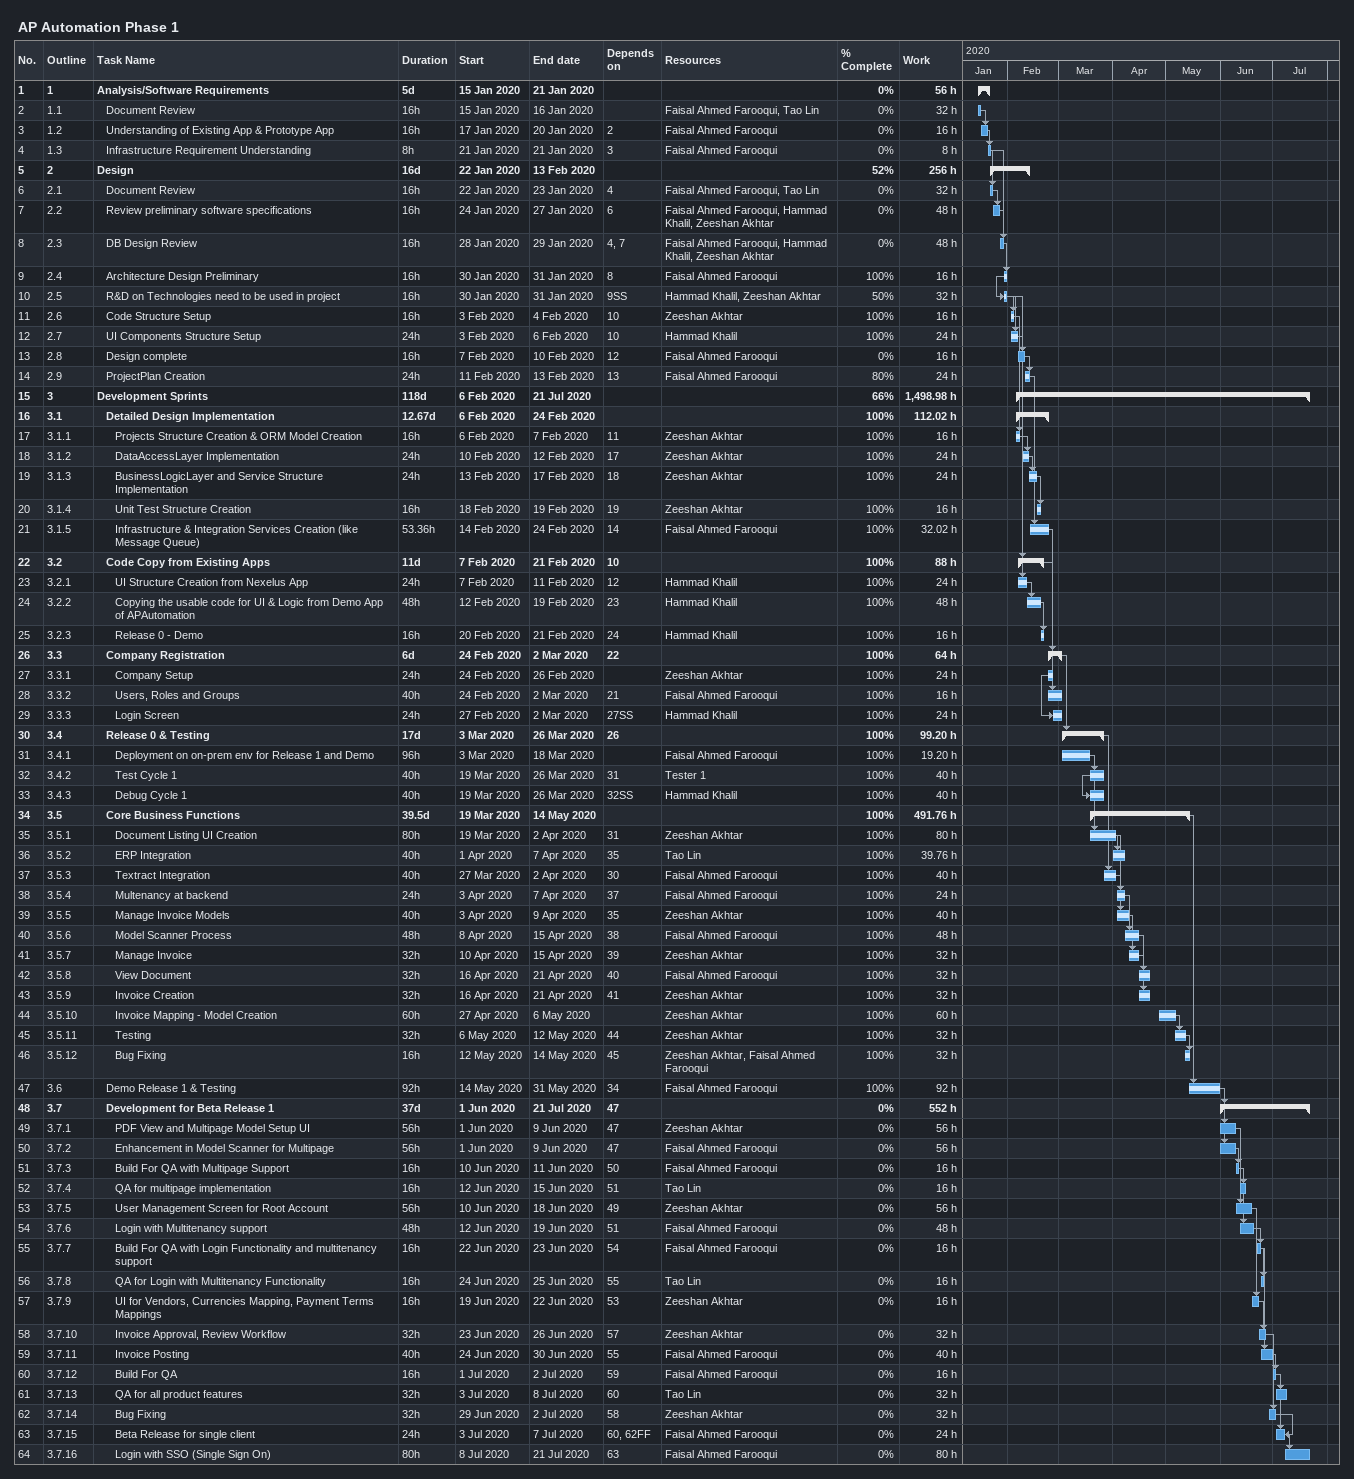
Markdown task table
AP Automation Phase 1

| ID | WBS | Task | Duration | Start | Finish | Predecessors | Resources | % complete | Work (h) |
|---|---|---|---|---|---|---|---|---|---|
| 1 | 1 | **Analysis/Software Requirements** | 5d | 2020-01-15 | 2020-01-21 |  |  | 0 | 56 |
| 2 | 1.1 | Document Review | 16h | 2020-01-15 | 2020-01-16 |  | Faisal Ahmed Farooqui, Tao Lin | 0 | 32 |
| 3 | 1.2 | Understanding of Existing App & Prototype App | 16h | 2020-01-17 | 2020-01-20 | 2 | Faisal Ahmed Farooqui | 0 | 16 |
| 4 | 1.3 | Infrastructure Requirement Understanding | 8h | 2020-01-21 | 2020-01-21 | 3 | Faisal Ahmed Farooqui | 0 | 8 |
| 5 | 2 | **Design** | 16d | 2020-01-22 | 2020-02-13 |  |  | 52 | 256 |
| 6 | 2.1 | Document Review | 16h | 2020-01-22 | 2020-01-23 | 4 | Faisal Ahmed Farooqui, Tao Lin | 0 | 32 |
| 7 | 2.2 | Review preliminary software specifications | 16h | 2020-01-24 | 2020-01-27 | 6 | Faisal Ahmed Farooqui, Hammad Khalil, Zeeshan Akhtar | 0 | 48 |
| 8 | 2.3 | DB Design Review | 16h | 2020-01-28 | 2020-01-29 | 4, 7 | Faisal Ahmed Farooqui, Hammad Khalil, Zeeshan Akhtar | 0 | 48 |
| 9 | 2.4 | Architecture Design Preliminary | 16h | 2020-01-30 | 2020-01-31 | 8 | Faisal Ahmed Farooqui | 100 | 16 |
| 10 | 2.5 | R&D on Technologies need to be used in project | 16h | 2020-01-30 | 2020-01-31 | 9SS | Hammad Khalil, Zeeshan Akhtar | 50 | 32 |
| 11 | 2.6 | Code Structure Setup | 16h | 2020-02-03 | 2020-02-04 | 10 | Zeeshan Akhtar | 100 | 16 |
| 12 | 2.7 | UI Components Structure Setup | 24h | 2020-02-03 | 2020-02-06 | 10 | Hammad Khalil | 100 | 24 |
| 13 | 2.8 | Design complete | 16h | 2020-02-07 | 2020-02-10 | 12 | Faisal Ahmed Farooqui | 0 | 16 |
| 14 | 2.9 | ProjectPlan Creation | 24h | 2020-02-11 | 2020-02-13 | 13 | Faisal Ahmed Farooqui | 80 | 24 |
| 15 | 3 | **Development Sprints** | 118d | 2020-02-06 | 2020-07-21 |  |  | 66 | 1498.98 |
| 16 | 3.1 | **Detailed Design Implementation** | 12.67d | 2020-02-06 | 2020-02-24 |  |  | 100 | 112.02 |
| 17 | 3.1.1 | Projects Structure Creation & ORM Model Creation | 16h | 2020-02-06 | 2020-02-07 | 11 | Zeeshan Akhtar | 100 | 16 |
| 18 | 3.1.2 | DataAccessLayer Implementation | 24h | 2020-02-10 | 2020-02-12 | 17 | Zeeshan Akhtar | 100 | 24 |
| 19 | 3.1.3 | BusinessLogicLayer and Service Structure Implementation | 24h | 2020-02-13 | 2020-02-17 | 18 | Zeeshan Akhtar | 100 | 24 |
| 20 | 3.1.4 | Unit Test Structure Creation | 16h | 2020-02-18 | 2020-02-19 | 19 | Zeeshan Akhtar | 100 | 16 |
| 21 | 3.1.5 | Infrastructure & Integration Services Creation (like Message Queue) | 53.36h | 2020-02-14 | 2020-02-24 | 14 | Faisal Ahmed Farooqui | 100 | 32.02 |
| 22 | 3.2 | **Code Copy from Existing Apps** | 11d | 2020-02-07 | 2020-02-21 | 10 |  | 100 | 88 |
| 23 | 3.2.1 | UI Structure Creation from Nexelus App | 24h | 2020-02-07 | 2020-02-11 | 12 | Hammad Khalil | 100 | 24 |
| 24 | 3.2.2 | Copying the usable code for UI & Logic from Demo App of APAutomation | 48h | 2020-02-12 | 2020-02-19 | 23 | Hammad Khalil | 100 | 48 |
| 25 | 3.2.3 | Release 0 - Demo | 16h | 2020-02-20 | 2020-02-21 | 24 | Hammad Khalil | 100 | 16 |
| 26 | 3.3 | **Company Registration** | 6d | 2020-02-24 | 2020-03-02 | 22 |  | 100 | 64 |
| 27 | 3.3.1 | Company Setup | 24h | 2020-02-24 | 2020-02-26 |  | Zeeshan Akhtar | 100 | 24 |
| 28 | 3.3.2 | Users, Roles and Groups | 40h | 2020-02-24 | 2020-03-02 | 21 | Faisal Ahmed Farooqui | 100 | 16 |
| 29 | 3.3.3 | Login Screen | 24h | 2020-02-27 | 2020-03-02 | 27SS | Hammad Khalil | 100 | 24 |
| 30 | 3.4 | **Release 0 & Testing** | 17d | 2020-03-03 | 2020-03-26 | 26 |  | 100 | 99.20 |
| 31 | 3.4.1 | Deployment on on-prem env for Release 1 and Demo | 96h | 2020-03-03 | 2020-03-18 |  | Faisal Ahmed Farooqui | 100 | 19.20 |
| 32 | 3.4.2 | Test Cycle 1 | 40h | 2020-03-19 | 2020-03-26 | 31 | Tester 1 | 100 | 40 |
| 33 | 3.4.3 | Debug Cycle 1 | 40h | 2020-03-19 | 2020-03-26 | 32SS | Hammad Khalil | 100 | 40 |
| 34 | 3.5 | **Core Business Functions** | 39.5d | 2020-03-19 | 2020-05-14 |  |  | 100 | 491.76 |
| 35 | 3.5.1 | Document Listing UI Creation | 80h | 2020-03-19 | 2020-04-02 | 31 | Zeeshan Akhtar | 100 | 80 |
| 36 | 3.5.2 | ERP Integration | 40h | 2020-04-01 | 2020-04-07 | 35 | Tao Lin | 100 | 39.76 |
| 37 | 3.5.3 | Textract Integration | 40h | 2020-03-27 | 2020-04-02 | 30 | Faisal Ahmed Farooqui | 100 | 40 |
| 38 | 3.5.4 | Multenancy at backend | 24h | 2020-04-03 | 2020-04-07 | 37 | Faisal Ahmed Farooqui | 100 | 24 |
| 39 | 3.5.5 | Manage Invoice Models | 40h | 2020-04-03 | 2020-04-09 | 35 | Zeeshan Akhtar | 100 | 40 |
| 40 | 3.5.6 | Model Scanner Process | 48h | 2020-04-08 | 2020-04-15 | 38 | Faisal Ahmed Farooqui | 100 | 48 |
| 41 | 3.5.7 | Manage Invoice | 32h | 2020-04-10 | 2020-04-15 | 39 | Zeeshan Akhtar | 100 | 32 |
| 42 | 3.5.8 | View Document | 32h | 2020-04-16 | 2020-04-21 | 40 | Faisal Ahmed Farooqui | 100 | 32 |
| 43 | 3.5.9 | Invoice Creation | 32h | 2020-04-16 | 2020-04-21 | 41 | Zeeshan Akhtar | 100 | 32 |
| 44 | 3.5.10 | Invoice Mapping - Model Creation | 60h | 2020-04-27 | 2020-05-06 |  | Zeeshan Akhtar | 100 | 60 |
| 45 | 3.5.11 | Testing | 32h | 2020-05-06 | 2020-05-12 | 44 | Zeeshan Akhtar | 100 | 32 |
| 46 | 3.5.12 | Bug Fixing | 16h | 2020-05-12 | 2020-05-14 | 45 | Zeeshan Akhtar, Faisal Ahmed Farooqui | 100 | 32 |
| 47 | 3.6 | Demo Release 1 & Testing | 92h | 2020-05-14 | 2020-05-31 | 34 | Faisal Ahmed Farooqui | 100 | 92 |
| 48 | 3.7 | **Development for Beta Release 1** | 37d | 2020-06-01 | 2020-07-21 | 47 |  | 0 | 552 |
| 49 | 3.7.1 | PDF View and Multipage Model Setup UI | 56h | 2020-06-01 | 2020-06-09 | 47 | Zeeshan Akhtar | 0 | 56 |
| 50 | 3.7.2 | Enhancement in Model Scanner for Multipage | 56h | 2020-06-01 | 2020-06-09 | 47 | Faisal Ahmed Farooqui | 0 | 56 |
| 51 | 3.7.3 | Build For QA with Multipage Support | 16h | 2020-06-10 | 2020-06-11 | 50 | Faisal Ahmed Farooqui | 0 | 16 |
| 52 | 3.7.4 | QA for multipage implementation | 16h | 2020-06-12 | 2020-06-15 | 51 | Tao Lin | 0 | 16 |
| 53 | 3.7.5 | User Management Screen for Root Account | 56h | 2020-06-10 | 2020-06-18 | 49 | Zeeshan Akhtar | 0 | 56 |
| 54 | 3.7.6 | Login with Multitenancy support | 48h | 2020-06-12 | 2020-06-19 | 51 | Faisal Ahmed Farooqui | 0 | 48 |
| 55 | 3.7.7 | Build For QA with Login Functionality and multitenancy support | 16h | 2020-06-22 | 2020-06-23 | 54 | Faisal Ahmed Farooqui | 0 | 16 |
| 56 | 3.7.8 | QA for Login with Multitenancy Functionality | 16h | 2020-06-24 | 2020-06-25 | 55 | Tao Lin | 0 | 16 |
| 57 | 3.7.9 | UI for Vendors, Currencies Mapping, Payment Terms Mappings | 16h | 2020-06-19 | 2020-06-22 | 53 | Zeeshan Akhtar | 0 | 16 |
| 58 | 3.7.10 | Invoice Approval, Review Workflow | 32h | 2020-06-23 | 2020-06-26 | 57 | Zeeshan Akhtar | 0 | 32 |
| 59 | 3.7.11 | Invoice Posting | 40h | 2020-06-24 | 2020-06-30 | 55 | Faisal Ahmed Farooqui | 0 | 40 |
| 60 | 3.7.12 | Build For QA | 16h | 2020-07-01 | 2020-07-02 | 59 | Faisal Ahmed Farooqui | 0 | 16 |
| 61 | 3.7.13 | QA for all product features | 32h | 2020-07-03 | 2020-07-08 | 60 | Tao Lin | 0 | 32 |
| 62 | 3.7.14 | Bug Fixing | 32h | 2020-06-29 | 2020-07-02 | 58 | Zeeshan Akhtar | 0 | 32 |
| 63 | 3.7.15 | Beta Release for single client | 24h | 2020-07-03 | 2020-07-07 | 60, 62FF | Faisal Ahmed Farooqui | 0 | 24 |
| 64 | 3.7.16 | Login with SSO (Single Sign On) | 80h | 2020-07-08 | 2020-07-21 | 63 | Faisal Ahmed Farooqui | 0 | 80 |
